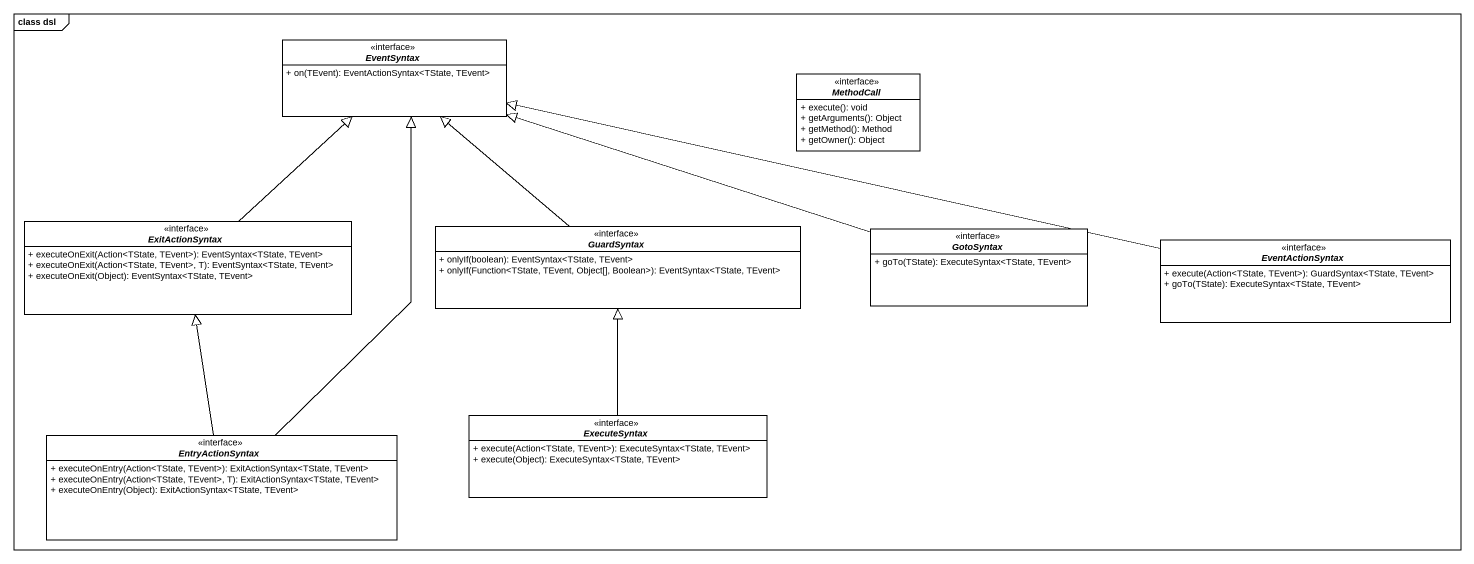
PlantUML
@startuml
mainframe class dsl
hide circle
hide empty members
skinparam classAttributeIconSize 0
interface EventSyntax <<interface>> {
  + on(TEvent): EventActionSyntax<TState, TEvent>
}
interface MethodCall <<interface>> {
  + execute(): void
  + getArguments(): Object
  + getMethod(): Method
  + getOwner(): Object
}
interface ExitActionSyntax <<interface>> {
  + executeOnExit(Action<TState, TEvent>): EventSyntax<TState, TEvent>
  + executeOnExit(Action<TState, TEvent>, T): EventSyntax<TState, TEvent>
  + executeOnExit(Object): EventSyntax<TState, TEvent>
}
interface GuardSyntax <<interface>> {
  + onlyIf(boolean): EventSyntax<TState, TEvent>
  + onlyIf(Function<TState, TEvent, Object[], Boolean>): EventSyntax<TState, TEvent>
}
interface GotoSyntax <<interface>> {
  + goTo(TState): ExecuteSyntax<TState, TEvent>
}
interface EventActionSyntax <<interface>> {
  + execute(Action<TState, TEvent>): GuardSyntax<TState, TEvent>
  + goTo(TState): ExecuteSyntax<TState, TEvent>
}
interface ExecuteSyntax <<interface>> {
  + execute(Action<TState, TEvent>): ExecuteSyntax<TState, TEvent>
  + execute(Object): ExecuteSyntax<TState, TEvent>
}
interface EntryActionSyntax <<interface>> {
  + executeOnEntry(Action<TState, TEvent>): ExitActionSyntax<TState, TEvent>
  + executeOnEntry(Action<TState, TEvent>, T): ExitActionSyntax<TState, TEvent>
  + executeOnEntry(Object): ExitActionSyntax<TState, TEvent>
}
ExitActionSyntax -up-|> EventSyntax
GuardSyntax -up-|> EventSyntax
GotoSyntax -left-|> EventSyntax
EventActionSyntax -left-|> EventSyntax
ExecuteSyntax -up-|> GuardSyntax
EntryActionSyntax -up-|> EventSyntax
EntryActionSyntax -up-|> ExitActionSyntax
@enduml
